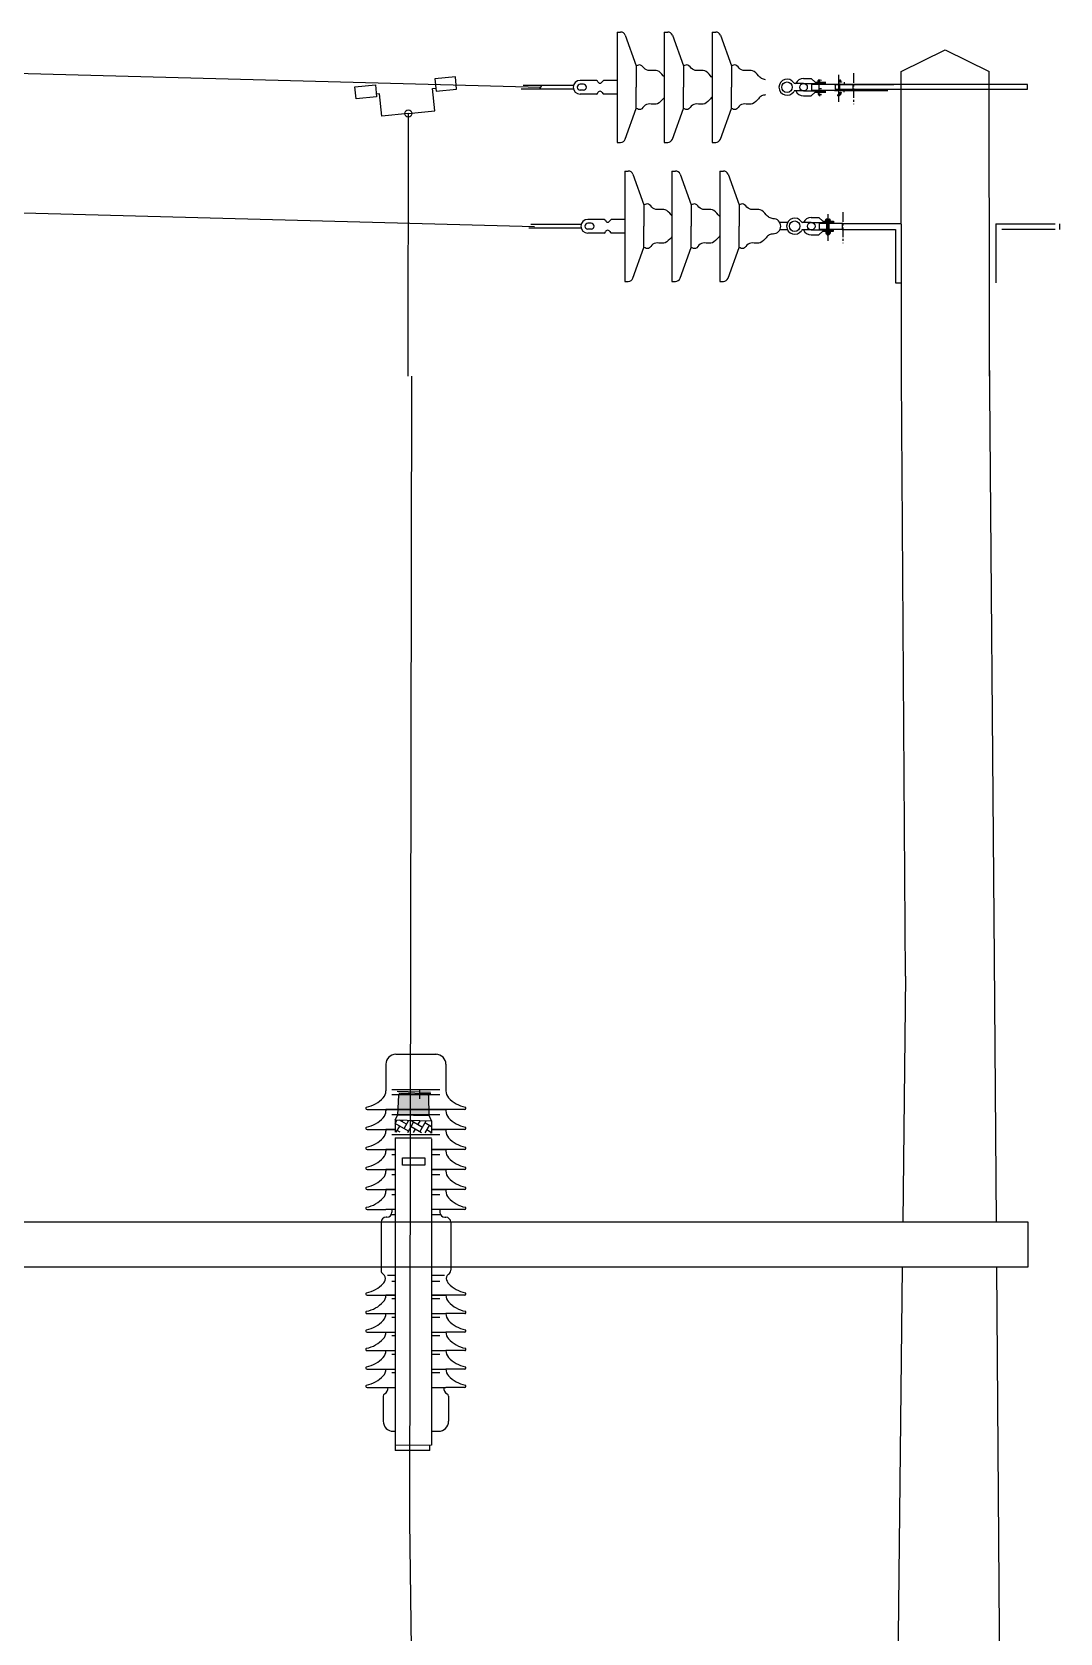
# Model space of a CAD drawing. Header units: inches. Extents: x -246336 to 136055, y -106871 to 69513.
# Drawn here: x -196922 to -195569, y -34711 to -32604 of the extents above; entities that cross this region are included whole.
import ezdxf

# ---------------------------------------------------------------- set-up
doc = ezdxf.new("R2010")
doc.units = ezdxf.units.IN
doc.header["$MEASUREMENT"] = 0
doc.linetypes.add('CENTER', pattern=[2, 1.25, -0.25, 0.25, -0.25])
for name, color, linetype in [('COT_MONG', 5, 'Continuous'), ('Layer1', 7, 'Continuous'), ('XA-TT1', 7, 'Continuous'), ('XA-TT2', 7, 'Continuous')]:
    doc.layers.add(name, color=color, linetype=linetype)

msp = doc.modelspace()

# ---------------------------------------------------------------- hatches: boundary and pattern name
msp.add_hatch(color=256).paths.add_polyline_path([(-196400.036, -34003.824, 0.40642035), (-196401.683, -34002.221, -0.00661731), (-196401.64, -34002.221), (-196416.946, -34001.816, -0.00520462), (-196419.695, -34001.743), (-196437.751, -34001.265, 0.42199259), (-196439.442, -34002.912, -0.01423966), (-196439.439, -34002.818), (-196440.902, -34028.49), (-196399.349, -34029.59)])
h = msp.add_hatch()
h.set_pattern_fill('AR-HBONE', color=256, scale=0.065894, angle=15, style=0)
h.set_pattern_definition([(60, (-228617.682, -46062.2274), (-2.4504929, 9.1453639), [20.084613, -6.694871]), (150, (-228614.3344, -46056.4295), (-2.4504929, 9.1453639), [20.084613, -6.694871])])
h.paths.add_polyline_path([(-196396.303, -34052.694), (-196396.303, -34036.614), (-196444.307, -34035.343), (-196444.307, -34051.423), (-196424.41, -34051.95)])

# ---------------------------------------------------------------- linework, layer by layer
for p, q in [((-196152.055, -32603.604), (-196152.055, -32748.951)), ((-196152.055, -32603.604), (-196147.537, -32603.604)), ((-196141.372, -32607.943), (-196126.915, -32648.276)), ((-196090.061, -32603.604), (-196090.061, -32748.951)), ((-196090.061, -32603.604), (-196085.543, -32603.604)), ((-196079.378, -32607.943), (-196064.921, -32648.276)), ((-196026.94, -32603.604), (-196026.94, -32748.951)), ((-196026.94, -32603.604), (-196022.421, -32603.604)), ((-196016.257, -32607.943), (-196001.8, -32648.276)), ((-196126.915, -32648.276), (-196126.915, -32676.277)), ((-196064.921, -32648.276), (-196064.921, -32676.277)), ((-196001.8, -32648.276), (-196001.8, -32676.277)), ((-196181.171, -32667.222), (-196200.788, -32667.222)), ((-196196.457, -32672.409), (-196200.788, -32672.409)), ((-196179.187, -32667.222), (-196181.171, -32667.222)), ((-196176.449, -32670.159), (-196177.336, -32669.273)), ((-196172.747, -32670.159), (-196171.86, -32669.273)), ((-196152.573, -32667.222), (-196170.009, -32667.222)), ((-196126.915, -32704.279), (-196126.915, -32676.277)), ((-196064.921, -32704.279), (-196064.921, -32676.277)), ((-196001.8, -32704.279), (-196001.8, -32676.277)), ((-195917.902, -32671.366), (-195919.143, -32671.366)), ((-195906.713, -32671.366), (-195917.902, -32671.366)), ((-195906.713, -32664.817), (-195896.57, -32664.817)), ((-195906.713, -32671.366), (-195877.266, -32671.366)), ((-195891.642, -32669.729), (-195896.57, -32664.817)), ((-195891.642, -32669.729), (-195877.266, -32669.729)), ((-195884.723, -32669.207), (-195888.363, -32669.207)), ((-195888.363, -32669.207), (-195888.363, -32669.729)), ((-195887.616, -32669.207), (-195887.616, -32667.305)), ((-195884.723, -32666.917), (-195886.903, -32666.917)), ((-195886.188, -32667.305), (-195886.188, -32669.207)), ((-195886.105, -32681.194), (-195886.105, -32671.366)), ((-195787.913, -32672.981), (-195865.876, -32672.981)), ((-195860.591, -32666.893), (-195858.411, -32666.893)), ((-195860.591, -32669.182), (-195856.95, -32669.182)), ((-195859.208, -32681.17), (-195859.208, -32671.342)), ((-195859.126, -32667.281), (-195859.126, -32669.182)), ((-195859.126, -32667.281), (-195859.126, -32669.182)), ((-195857.698, -32669.182), (-195857.698, -32667.281)), ((-195856.95, -32669.182), (-195856.95, -32669.704)), ((-195853.134, -32669.704), (-195853.134, -32671.342)), ((-195841.743, -32672.957), (-195841.743, -32680.753)), ((-196196.457, -32680.146), (-196200.788, -32680.146)), ((-196179.187, -32685.332), (-196200.788, -32685.332)), ((-196179.187, -32685.332), (-196181.171, -32685.332)), ((-196176.449, -32682.396), (-196177.336, -32683.282)), ((-196172.747, -32682.396), (-196171.86, -32683.282)), ((-196152.573, -32685.332), (-196170.009, -32685.332)), ((-195917.067, -32681.189), (-195919.143, -32681.189)), ((-195906.713, -32681.189), (-195917.902, -32681.189)), ((-195906.713, -32681.189), (-195877.266, -32681.189)), ((-195906.713, -32687.738), (-195896.57, -32687.738)), ((-195891.642, -32682.826), (-195896.57, -32687.738)), ((-195891.642, -32682.826), (-195877.266, -32682.826)), ((-195888.363, -32683.348), (-195888.363, -32682.826)), ((-195884.723, -32683.348), (-195888.363, -32683.348)), ((-195887.549, -32683.723), (-195887.549, -32685.625)), ((-195884.656, -32683.335), (-195886.836, -32683.335)), ((-195884.656, -32686.013), (-195886.836, -32686.013)), ((-195886.121, -32685.625), (-195886.121, -32683.723)), ((-195886.074, -32686.018), (-195886.074, -32687.35)), ((-195886.074, -32687.35), (-195884.723, -32687.35)), ((-195886.074, -32687.35), (-195885.65, -32687.713)), ((-195865.876, -32680.777), (-195795.709, -32680.777)), ((-195861.517, -32687.689), (-195860.591, -32687.689)), ((-195860.591, -32683.324), (-195856.95, -32683.324)), ((-195859.24, -32687.325), (-195860.591, -32687.325)), ((-195859.664, -32687.689), (-195860.591, -32687.689)), ((-195860.524, -32683.311), (-195858.344, -32683.311)), ((-195860.524, -32685.989), (-195858.344, -32685.989)), ((-195859.24, -32687.325), (-195859.664, -32687.689)), ((-195859.24, -32685.994), (-195859.24, -32687.325)), ((-195859.059, -32685.6), (-195859.059, -32683.699)), ((-195859.059, -32685.6), (-195859.059, -32683.699)), ((-195857.631, -32683.699), (-195857.631, -32685.6)), ((-195856.95, -32683.324), (-195856.95, -32682.802)), ((-195853.134, -32682.802), (-195853.134, -32681.165)), ((-196141.372, -32744.612), (-196126.915, -32704.279)), ((-196079.378, -32744.612), (-196064.921, -32704.279)), ((-196016.257, -32744.612), (-196001.8, -32704.279)), ((-196152.055, -32748.951), (-196147.537, -32748.951)), ((-196090.061, -32748.951), (-196085.543, -32748.951)), ((-196026.94, -32748.951), (-196022.421, -32748.951)), ((-196141.933, -32786.535), (-196141.933, -32931.883)), ((-196141.933, -32786.535), (-196137.415, -32786.535)), ((-196131.25, -32790.875), (-196116.793, -32831.208)), ((-196079.939, -32786.535), (-196079.939, -32931.883)), ((-196079.939, -32786.535), (-196075.421, -32786.535)), ((-196069.256, -32790.875), (-196054.799, -32831.208)), ((-196016.817, -32786.535), (-196016.817, -32931.883)), ((-196016.817, -32786.535), (-196012.299, -32786.535)), ((-196006.134, -32790.875), (-195991.677, -32831.208)), ((-196116.793, -32831.208), (-196116.793, -32859.209)), ((-196054.799, -32831.208), (-196054.799, -32859.209)), ((-195991.677, -32831.208), (-195991.677, -32859.209)), ((-195896.59, -32847.749), (-195886.447, -32847.749)), ((-195881.52, -32852.66), (-195886.447, -32847.749)), ((-196171.049, -32850.154), (-196190.666, -32850.154)), ((-196186.335, -32855.34), (-196190.666, -32855.34)), ((-196186.335, -32863.078), (-196190.666, -32863.078)), ((-196169.065, -32868.264), (-196190.666, -32868.264)), ((-196169.065, -32850.154), (-196171.049, -32850.154)), ((-196169.065, -32868.264), (-196171.049, -32868.264)), ((-196166.327, -32853.09), (-196167.214, -32852.205)), ((-196166.327, -32865.328), (-196167.214, -32866.214)), ((-196162.625, -32853.09), (-196161.738, -32852.205)), ((-196162.625, -32865.328), (-196161.738, -32866.214)), ((-196142.451, -32850.154), (-196159.887, -32850.154)), ((-196142.451, -32868.264), (-196159.887, -32868.264)), ((-196116.793, -32887.211), (-196116.793, -32859.209)), ((-196054.799, -32887.211), (-196054.799, -32859.209)), ((-195991.677, -32887.211), (-195991.677, -32859.209)), ((-195927.819, -32854.297), (-195938.146, -32854.297)), ((-195927.819, -32864.121), (-195938.146, -32864.121)), ((-195907.78, -32854.297), (-195909.02, -32854.297)), ((-195906.945, -32864.121), (-195909.02, -32864.121)), ((-195896.59, -32854.297), (-195907.78, -32854.297)), ((-195896.59, -32864.121), (-195907.78, -32864.121)), ((-195896.59, -32854.297), (-195867.144, -32854.297)), ((-195896.59, -32864.121), (-195867.144, -32864.121)), ((-195881.52, -32865.758), (-195886.447, -32870.67)), ((-195881.52, -32852.66), (-195867.144, -32852.66)), ((-195881.52, -32865.758), (-195867.144, -32865.758)), ((-195874.601, -32852.138), (-195878.241, -32852.138)), ((-195878.241, -32852.138), (-195878.241, -32852.66)), ((-195878.241, -32866.28), (-195878.241, -32865.758)), ((-195874.601, -32866.28), (-195878.241, -32866.28)), ((-195877.493, -32852.138), (-195877.493, -32850.237)), ((-195877.426, -32866.655), (-195877.426, -32868.556)), ((-195874.601, -32849.848), (-195876.78, -32849.848)), ((-195874.534, -32866.267), (-195876.713, -32866.267)), ((-195874.534, -32868.945), (-195876.713, -32868.945)), ((-195876.066, -32850.237), (-195876.066, -32852.138)), ((-195875.999, -32868.556), (-195875.999, -32866.655)), ((-195875.983, -32864.125), (-195875.983, -32854.297)), ((-195875.952, -32868.949), (-195875.952, -32870.281)), ((-195874.601, -32849.848), (-195872.421, -32849.848)), ((-195874.601, -32852.138), (-195870.96, -32852.138)), ((-195874.601, -32866.28), (-195870.96, -32866.28)), ((-195874.534, -32866.267), (-195872.354, -32866.267)), ((-195874.534, -32868.945), (-195872.354, -32868.945)), ((-195873.25, -32868.949), (-195873.25, -32870.281)), ((-195873.218, -32864.125), (-195873.218, -32854.297)), ((-195873.136, -32850.237), (-195873.136, -32852.138)), ((-195873.136, -32850.237), (-195873.136, -32852.138)), ((-195873.069, -32868.556), (-195873.069, -32866.655)), ((-195873.069, -32868.556), (-195873.069, -32866.655)), ((-195871.708, -32852.138), (-195871.708, -32850.237)), ((-195871.641, -32866.655), (-195871.641, -32868.556)), ((-195870.96, -32852.138), (-195870.96, -32852.66)), ((-195870.96, -32866.28), (-195870.96, -32865.758)), ((-195867.144, -32852.66), (-195867.144, -32854.297)), ((-195867.144, -32865.758), (-195867.144, -32864.121)), ((-195855.753, -32855.913), (-195855.753, -32863.709)), ((-195777.791, -32855.913), (-195855.753, -32855.913)), ((-195855.753, -32863.709), (-195785.587, -32863.709)), ((-195785.587, -32863.709), (-195785.587, -32933.875)), ((-195653.698, -32855.913), (-195575.735, -32855.913)), ((-195575.735, -32863.709), (-195645.901, -32863.709)), ((-196131.25, -32927.544), (-196116.793, -32887.211)), ((-196069.256, -32927.544), (-196054.799, -32887.211)), ((-196006.134, -32927.544), (-195991.677, -32887.211)), ((-195896.59, -32870.67), (-195886.447, -32870.67)), ((-195875.952, -32870.281), (-195874.601, -32870.281)), ((-195875.952, -32870.281), (-195875.527, -32870.644)), ((-195875.527, -32870.644), (-195874.601, -32870.644)), ((-195873.25, -32870.281), (-195874.601, -32870.281)), ((-195873.674, -32870.644), (-195874.601, -32870.644)), ((-195873.25, -32870.281), (-195873.674, -32870.644)), ((-196141.933, -32931.883), (-196137.415, -32931.883)), ((-196079.939, -32931.883), (-196075.421, -32931.883)), ((-196016.817, -32931.883), (-196012.299, -32931.883)), ((-196456.482, -33962.175), (-196456.482, -33995.226)), ((-196443.303, -33948.996), (-196390.588, -33948.996)), ((-196390.588, -33948.996), (-196389.89, -33949.015)), ((-196377.409, -33962.175), (-196377.409, -33995.226)), ((-196456.482, -33995.226), (-196456.482, -33997.258)), ((-196448.527, -33995.172), (-196385.364, -33995.172)), ((-196448.527, -34001.816), (-196385.364, -34001.816)), ((-196441.503, -33997.665), (-196397.798, -33998.822)), ((-196440.903, -34028.509), (-196439.439, -34002.818)), ((-196439.253, -33999.555), (-196397.299, -34000.666)), ((-196437.751, -34001.265), (-196401.64, -34002.221)), ((-196399.349, -34029.59), (-196400.036, -34003.824)), ((-196377.409, -33995.226), (-196377.409, -33997.258)), ((-196481.243, -34021.584), (-196456.482, -34021.584)), ((-196456.482, -34021.584), (-196377.409, -34021.584)), ((-196377.409, -34021.584), (-196456.482, -34021.584)), ((-196456.482, -34021.584), (-196456.482, -34023.616)), ((-196377.409, -34021.584), (-196377.409, -34023.616)), ((-196352.648, -34021.584), (-196377.409, -34021.584)), ((-196481.243, -34047.942), (-196456.482, -34047.942)), ((-196456.482, -34047.942), (-196456.482, -34049.974)), ((-196444.307, -34047.942), (-196456.482, -34047.942)), ((-196456.482, -34047.942), (-196444.307, -34047.942)), ((-196448.527, -34028.174), (-196385.364, -34028.174)), ((-196444.307, -34035.343), (-196440.894, -34028.49)), ((-196444.307, -34035.343), (-196396.303, -34036.614)), ((-196444.307, -34035.343), (-196444.307, -34051.423)), ((-196440.894, -34028.49), (-196399.349, -34029.59)), ((-196396.303, -34036.614), (-196399.349, -34029.59)), ((-196396.303, -34036.614), (-196396.303, -34052.694)), ((-196396.303, -34047.942), (-196377.409, -34047.942)), ((-196377.409, -34047.942), (-196396.303, -34047.942)), ((-196377.409, -34047.942), (-196377.409, -34049.974)), ((-196352.648, -34047.942), (-196377.409, -34047.942)), ((-196448.527, -34054.531), (-196385.364, -34054.531)), ((-196444.307, -34058.829), (-196444.307, -34470.594)), ((-196444.307, -34058.829), (-196396.303, -34058.829)), ((-196396.303, -34060.1), (-196396.303, -34427.552)), ((-196481.243, -34074.3), (-196456.482, -34074.3)), ((-196456.482, -34074.3), (-196456.482, -34076.332)), ((-196444.307, -34074.3), (-196456.482, -34074.3)), ((-196456.482, -34074.3), (-196444.307, -34074.3)), ((-196448.527, -34080.889), (-196444.307, -34080.889)), ((-196396.303, -34074.3), (-196377.409, -34074.3)), ((-196377.409, -34074.3), (-196396.303, -34074.3)), ((-196396.303, -34080.889), (-196385.364, -34080.889)), ((-196352.648, -34074.3), (-196377.409, -34074.3)), ((-196377.409, -34074.3), (-196377.409, -34076.332)), ((-196481.243, -34100.658), (-196456.482, -34100.658)), ((-196456.482, -34100.658), (-196456.482, -34102.689)), ((-196444.307, -34100.658), (-196456.482, -34100.658)), ((-196456.482, -34100.658), (-196444.307, -34100.658)), ((-196448.527, -34107.247), (-196444.307, -34107.247)), ((-196396.303, -34100.658), (-196377.409, -34100.658)), ((-196377.409, -34100.658), (-196396.303, -34100.658)), ((-196396.303, -34107.247), (-196385.364, -34107.247)), ((-196352.648, -34100.658), (-196377.409, -34100.658)), ((-196377.409, -34100.658), (-196377.409, -34102.689)), ((-196481.243, -34127.015), (-196456.482, -34127.015)), ((-196456.482, -34127.015), (-196456.482, -34129.047)), ((-196444.307, -34127.015), (-196456.482, -34127.015)), ((-196456.482, -34127.015), (-196444.307, -34127.015)), ((-196396.303, -34127.015), (-196377.409, -34127.015)), ((-196377.409, -34127.015), (-196396.303, -34127.015)), ((-196352.648, -34127.015), (-196377.409, -34127.015)), ((-196377.409, -34127.015), (-196377.409, -34129.047)), ((-196481.243, -34153.373), (-196456.482, -34153.373)), ((-196444.307, -34153.373), (-196456.482, -34153.373)), ((-196448.527, -34133.605), (-196444.307, -34133.605)), ((-196448.527, -34153.373), (-196448.527, -34156.857)), ((-196396.303, -34133.605), (-196385.364, -34133.605)), ((-196377.409, -34153.373), (-196396.303, -34153.373)), ((-196385.364, -34153.373), (-196385.364, -34156.857)), ((-196352.648, -34153.373), (-196377.409, -34153.373)), ((-196462.83, -34170.036), (-196462.83, -34233.042)), ((-196462.83, -34170.036), (-196462.83, -34233.042)), ((-196455.117, -34163.447), (-196456.241, -34163.447)), ((-196448.527, -34159.962), (-196444.307, -34159.962)), ((-196396.303, -34159.962), (-196385.364, -34159.962)), ((-196378.774, -34163.447), (-196377.65, -34163.447)), ((-196371.061, -34170.036), (-196371.061, -34233.042)), ((-196454.356, -34239.631), (-196444.307, -34239.631)), ((-196448.527, -34247.436), (-196444.307, -34247.436)), ((-196396.303, -34239.631), (-196379.535, -34239.631)), ((-196396.303, -34247.436), (-196385.364, -34247.436)), ((-196481.243, -34265.989), (-196456.482, -34265.989)), ((-196444.307, -34265.989), (-196456.482, -34265.989)), ((-196456.482, -34265.989), (-196444.307, -34265.989)), ((-196448.527, -34270.547), (-196444.307, -34270.547)), ((-196396.303, -34265.989), (-196377.409, -34265.989)), ((-196377.409, -34265.989), (-196396.303, -34265.989)), ((-196396.303, -34270.547), (-196385.364, -34270.547)), ((-196352.648, -34265.989), (-196377.409, -34265.989)), ((-196481.243, -34290.315), (-196456.482, -34290.315)), ((-196456.482, -34290.315), (-196444.307, -34290.315)), ((-196448.527, -34294.873), (-196444.307, -34294.873)), ((-196396.303, -34290.315), (-196377.409, -34290.315)), ((-196396.303, -34294.873), (-196385.364, -34294.873)), ((-196352.648, -34290.315), (-196377.409, -34290.315)), ((-196481.243, -34314.641), (-196456.482, -34314.641)), ((-196456.482, -34314.641), (-196444.307, -34314.641)), ((-196448.527, -34319.199), (-196444.307, -34319.199)), ((-196396.303, -34314.641), (-196377.409, -34314.641)), ((-196396.303, -34319.199), (-196385.364, -34319.199)), ((-196352.648, -34314.641), (-196377.409, -34314.641)), ((-196481.243, -34338.967), (-196456.482, -34338.967)), ((-196456.482, -34338.967), (-196444.307, -34338.967)), ((-196448.527, -34343.525), (-196444.307, -34343.525)), ((-196396.303, -34338.967), (-196377.409, -34338.967)), ((-196396.303, -34343.525), (-196385.364, -34343.525)), ((-196352.648, -34338.967), (-196377.409, -34338.967)), ((-196481.243, -34363.293), (-196456.482, -34363.293)), ((-196456.482, -34363.293), (-196444.307, -34363.293)), ((-196396.303, -34363.293), (-196377.409, -34363.293)), ((-196352.648, -34363.293), (-196377.409, -34363.293)), ((-196448.527, -34367.851), (-196444.307, -34367.851)), ((-196396.303, -34367.851), (-196385.364, -34367.851)), ((-196481.243, -34387.619), (-196456.482, -34387.619)), ((-196459.946, -34398.783), (-196459.946, -34431.997)), ((-196456.482, -34387.619), (-196444.307, -34387.619)), ((-196396.303, -34387.619), (-196377.409, -34387.619)), ((-196352.648, -34387.619), (-196377.409, -34387.619)), ((-196373.945, -34398.783), (-196373.945, -34431.997)), ((-196396.303, -34427.552), (-196396.303, -34463.528)), ((-196446.767, -34445.176), (-196444.307, -34445.176)), ((-196396.303, -34445.176), (-196387.124, -34445.176)), ((-196396.303, -34463.528), (-196444.307, -34463.83)), ((-196398.648, -34470.307), (-196444.307, -34470.594)), ((-196398.648, -34470.307), (-196398.69, -34463.543))]:
    msp.add_line(p, q)
at = {"color": 4, "linetype": 'CENTER', "ltscale": 10}
for p, q in [((-195841.085, -32657.92), (-195841.085, -32698.633)), ((-195855.095, -32840.876), (-195855.095, -32881.588))]:
    msp.add_line(p, q, dxfattribs=at)
at = {"color": 9}
for p, q in [((-196209.54, -32678.602), (-196278.237, -32678.602)), ((-196209.557, -32674.018), (-196275.816, -32674.018)), ((-196199.417, -32861.533), (-196268.115, -32861.533)), ((-196199.434, -32856.949), (-196265.693, -32856.949))]:
    msp.add_line(p, q, dxfattribs=at)
at = {"color": 4}
for p, q in [((-195883.341, -32678.37), (-195886.105, -32678.37)), ((-195861.517, -32681.165), (-195861.517, -32678.346)), ((-195860.597, -32660.162), (-195860.597, -32695.366)), ((-195859.664, -32681.165), (-195859.664, -32678.346)), ((-195861.517, -32687.689), (-195861.517, -32685.989)), ((-195859.664, -32687.689), (-195859.664, -32685.989)), ((-195874.607, -32843.118), (-195874.607, -32878.322)), ((-195873.218, -32861.301), (-195875.983, -32861.301)), ((-195875.527, -32864.121), (-195875.527, -32861.301)), ((-195875.527, -32870.644), (-195875.527, -32868.945)), ((-195873.674, -32864.121), (-195873.674, -32861.301)), ((-195873.674, -32870.644), (-195873.674, -32868.945))]:
    msp.add_line(p, q, dxfattribs=at)
for points in [[(-195865.218, -32672.524), (-195896.339, -32672.524), (-195896.339, -32679.951), (-195865.218, -32679.951)], [(-195855.095, -32855.456), (-195886.216, -32855.456), (-195886.216, -32862.883), (-195855.095, -32862.883)]]:
    msp.add_lwpolyline(points)
for centre, radius in [((-195928.542, -32676.277), 6.977), ((-195906.713, -32676.277), 4.912), ((-195918.42, -32859.209), 6.977), ((-195896.59, -32859.209), 4.912)]:
    msp.add_circle(centre, radius)
for centre, radius, start, end in [((-196147.537, -32610.153), 6.549, 19.719809, 90), ((-196085.543, -32610.153), 6.549, 19.719809, 90), ((-196022.421, -32610.153), 6.549, 19.719809, 90), ((-196200.788, -32676.277), 9.055, 90, 270), ((-196200.788, -32676.277), 3.869, 90, 270), ((-196196.457, -32676.277), 3.869, 270, 90), ((-196181.744, -32671.392), 4.891, 25.670584, 58.48042), ((-196174.598, -32668.305), 2.62, 225.033937, 314.966063), ((-196167.452, -32671.392), 4.891, 121.51958, 154.329416), ((-195928.542, -32676.277), 10.605, 33.69513, 326.30487), ((-195917.902, -32669.183), 2.183, 213.69513, 270), ((-195906.713, -32676.277), 11.46, 90, 154.623066), ((-195886.902, -32667.767), 0.85, 32.902195, 147.097805), ((-195884.723, -32669.874), 2.957, 60.302264, 119.697736), ((-195884.723, -32669.874), 2.957, 60.302264, 119.697736), ((-195858.412, -32667.743), 0.85, 32.902195, 147.097805), ((-196181.744, -32681.163), 4.891, 301.51958, 334.329416), ((-196174.598, -32684.25), 2.62, 45.033937, 134.966063), ((-196167.452, -32681.163), 4.891, 205.670584, 238.48042), ((-195917.902, -32683.372), 2.183, 90, 146.30487), ((-195906.713, -32676.277), 11.46, 205.376934, 270), ((-195886.835, -32684.185), 0.85, 32.902195, 147.097805), ((-195886.835, -32685.163), 0.85, 212.902195, 327.097805), ((-195884.656, -32686.292), 2.957, 60.302264, 119.697736), ((-195884.656, -32683.056), 2.957, 240.302264, 299.697736), ((-195884.656, -32683.056), 2.957, 240.302264, 299.697736), ((-195858.345, -32684.161), 0.85, 32.902195, 147.097805), ((-195858.345, -32685.139), 0.85, 212.902195, 327.097805), ((-196147.537, -32742.402), 6.549, 270, 340.280191), ((-196085.543, -32742.402), 6.549, 270, 340.280191), ((-196022.421, -32742.402), 6.549, 270, 340.280191), ((-196137.415, -32793.084), 6.549, 19.719809, 90), ((-196075.421, -32793.084), 6.549, 19.719809, 90), ((-196012.299, -32793.084), 6.549, 19.719809, 90), ((-195896.59, -32859.209), 11.46, 90, 154.623066), ((-196190.666, -32859.209), 9.055, 90, 270), ((-196190.666, -32859.209), 3.869, 90, 270), ((-196186.335, -32859.209), 3.869, 270, 90), ((-196171.622, -32854.323), 4.891, 25.670584, 58.48042), ((-196171.622, -32864.095), 4.891, 301.51958, 334.329416), ((-196164.476, -32851.237), 2.62, 225.033937, 314.966063), ((-196164.476, -32867.181), 2.62, 45.033937, 134.966063), ((-196157.33, -32854.323), 4.891, 121.51958, 154.329416), ((-196157.33, -32864.095), 4.891, 205.670584, 238.48042), ((-195946.798, -32859.209), 9.949, 270, 90), ((-195918.42, -32859.209), 10.605, 33.69513, 326.30487), ((-195907.78, -32852.114), 2.183, 213.69513, 270), ((-195907.78, -32866.304), 2.183, 90, 146.30487), ((-195896.59, -32859.209), 11.46, 205.376934, 270), ((-195876.779, -32850.699), 0.85, 32.902195, 147.097805), ((-195876.712, -32867.117), 0.85, 32.902195, 147.097805), ((-195876.712, -32868.094), 0.85, 212.902195, 327.097805), ((-195874.601, -32852.805), 2.957, 60.302264, 119.697736), ((-195874.601, -32852.805), 2.957, 60.302264, 119.697736), ((-195874.534, -32869.223), 2.957, 60.302264, 119.697736), ((-195874.534, -32865.988), 2.957, 240.302264, 299.697736), ((-195874.534, -32865.988), 2.957, 240.302264, 299.697736), ((-195872.422, -32850.699), 0.85, 32.902195, 147.097805), ((-195872.355, -32867.117), 0.85, 32.902195, 147.097805), ((-195872.355, -32868.094), 0.85, 212.902195, 327.097805), ((-196137.415, -32925.334), 6.549, 270, 340.280191), ((-196075.421, -32925.334), 6.549, 270, 340.280191), ((-196012.299, -32925.334), 6.549, 270, 340.280191), ((-196443.303, -33962.175), 13.179, 90, 180), ((-196390.588, -33962.175), 13.179, 0, 90), ((-196489.595, -33978.987), 40.22, 280.845948, 317.491336), ((-196469.661, -33997.258), 13.179, 317.491336, 0), ((-196437.794, -34002.912), 1.647, 88.483447, 176.737713), ((-196414.824, -33869.706), 132.127, 259.345146, 277.621747), ((-196401.683, -34003.868), 1.647, 1.528698, 88.483447), ((-196364.23, -33997.258), 13.179, 180, 222.508664), ((-196344.296, -33978.987), 40.22, 222.508664, 259.154052), ((-196481.243, -34019.937), 1.647, 118.413483, 270), ((-196469.661, -34023.616), 13.179, 317.491336, 0), ((-196364.23, -34023.616), 13.179, 180, 222.508664), ((-196352.648, -34019.937), 1.647, 270, 61.586517), ((-196481.243, -34046.295), 1.647, 118.413483, 270), ((-196489.595, -34005.344), 40.22, 280.845948, 317.491336), ((-196344.296, -34005.344), 40.22, 222.508664, 259.154052), ((-196352.648, -34046.295), 1.647, 270, 61.586517), ((-196489.595, -34031.702), 40.22, 280.845948, 317.491336), ((-196469.661, -34049.974), 13.179, 317.491336, 0), ((-196364.23, -34049.974), 13.179, 180, 222.508664), ((-196344.296, -34031.702), 40.22, 222.508664, 259.154052), ((-196481.243, -34072.652), 1.647, 118.413483, 270), ((-196489.595, -34058.06), 40.22, 280.845948, 317.491336), ((-196469.661, -34076.332), 13.179, 317.491336, 0), ((-196364.23, -34076.332), 13.179, 180, 222.508664), ((-196344.296, -34058.06), 40.22, 222.508664, 259.154052), ((-196352.648, -34072.652), 1.647, 270, 61.586517), ((-196481.243, -34099.01), 1.647, 118.413483, 270), ((-196489.595, -34084.418), 40.22, 280.845948, 317.491336), ((-196469.661, -34102.689), 13.179, 317.491336, 0), ((-196364.23, -34102.689), 13.179, 180, 222.508664), ((-196344.296, -34084.418), 40.22, 222.508664, 259.154052), ((-196352.648, -34099.01), 1.647, 270, 61.586517), ((-196481.243, -34125.368), 1.647, 118.413483, 270), ((-196469.661, -34129.047), 13.179, 317.491336, 0), ((-196364.23, -34129.047), 13.179, 180, 222.508664), ((-196352.648, -34125.368), 1.647, 270, 61.586517), ((-196481.243, -34151.726), 1.647, 118.413483, 270), ((-196489.595, -34110.775), 40.22, 280.845948, 317.491336), ((-196344.296, -34110.775), 40.22, 222.508664, 259.154052), ((-196352.648, -34151.726), 1.647, 270, 61.586517), ((-196456.241, -34170.036), 6.589, 90, 180), ((-196455.117, -34156.857), 6.589, 270, 0), ((-196378.774, -34156.857), 6.589, 180, 270), ((-196377.65, -34170.036), 6.589, 0, 90), ((-196456.241, -34233.042), 6.589, 180, 236.511822), ((-196463.513, -34244.033), 6.589, 338.920331, 56.511822), ((-196370.378, -34244.033), 6.589, 123.488178, 201.079669), ((-196377.65, -34233.042), 6.589, 303.488178, 0), ((-196489.595, -34223.392), 40.22, 280.845948, 317.491336), ((-196469.661, -34241.663), 13.179, 317.491336, 338.920331), ((-196364.23, -34241.663), 13.179, 201.079669, 222.508664), ((-196344.296, -34223.392), 40.22, 222.508664, 259.154052), ((-196481.243, -34264.342), 1.647, 118.413483, 270), ((-196489.595, -34247.718), 40.22, 280.845948, 317.491336), ((-196469.661, -34265.989), 13.179, 317.491336, 0), ((-196364.23, -34265.989), 13.179, 180, 222.508664), ((-196344.296, -34247.718), 40.22, 222.508664, 259.154052), ((-196352.648, -34264.342), 1.647, 270, 61.586517), ((-196481.243, -34288.668), 1.647, 118.413483, 270), ((-196489.595, -34272.044), 40.22, 280.845948, 317.491336), ((-196469.661, -34290.315), 13.179, 317.491336, 0), ((-196364.23, -34290.315), 13.179, 180, 222.508664), ((-196344.296, -34272.044), 40.22, 222.508664, 259.154052), ((-196352.648, -34288.668), 1.647, 270, 61.586517), ((-196481.243, -34312.994), 1.647, 118.413483, 270), ((-196469.661, -34314.641), 13.179, 317.491336, 0), ((-196364.23, -34314.641), 13.179, 180, 222.508664), ((-196352.648, -34312.994), 1.647, 270, 61.586517), ((-196481.243, -34337.32), 1.647, 118.413483, 270), ((-196489.595, -34296.37), 40.22, 280.845948, 317.491336), ((-196469.661, -34338.967), 13.179, 317.491336, 0), ((-196364.23, -34338.967), 13.179, 180, 222.508664), ((-196344.296, -34296.37), 40.22, 222.508664, 259.154052), ((-196352.648, -34337.32), 1.647, 270, 61.586517), ((-196481.243, -34361.646), 1.647, 118.413483, 270), ((-196489.595, -34320.696), 40.22, 280.845948, 317.491336), ((-196469.661, -34363.293), 13.179, 317.491336, 0), ((-196364.23, -34363.293), 13.179, 180, 222.508664), ((-196344.296, -34320.696), 40.22, 222.508664, 259.154052), ((-196352.648, -34361.646), 1.647, 270, 61.586517), ((-196481.243, -34385.972), 1.647, 118.413483, 270), ((-196489.595, -34345.022), 40.22, 280.845948, 317.491336), ((-196344.296, -34345.022), 40.22, 222.508664, 259.154052), ((-196352.648, -34385.972), 1.647, 270, 61.586517), ((-196456.651, -34398.783), 3.295, 117.07248, 180), ((-196462.025, -34388.27), 8.512, 297.07248, 4.38189), ((-196371.866, -34388.27), 8.512, 175.61811, 242.92752), ((-196377.24, -34398.783), 3.295, 0, 62.92752), ((-196446.767, -34431.997), 13.179, 180, 270), ((-196387.124, -34431.997), 13.179, 270, 0)]:
    msp.add_arc(centre, radius, start, end)
for points, knots in [([(-196090.061, -32662.524), (-196090.487, -32662.105), (-196093.271, -32659.147), (-196099.524, -32651.015), (-196114.223, -32657.411), (-196119.95, -32645.41), (-196124.867, -32647.433), (-196126.915, -32648.276)], [20.75435435, 20.75435435, 20.75435435, 20.75435435, 24.77903641, 47.76922816, 85.13929208, 103.99328155, 117.45923483, 117.45923483, 117.45923483, 117.45923483]), ([(-196026.94, -32663.547), (-196027.776, -32662.856), (-196030.94, -32659.584), (-196037.529, -32651.015), (-196052.229, -32657.411), (-196057.956, -32645.41), (-196062.873, -32647.433), (-196064.921, -32648.276)], [17.29277673, 17.29277673, 17.29277673, 17.29277673, 24.77903641, 47.76922816, 85.13929208, 103.99328155, 117.45923483, 117.45923483, 117.45923483, 117.45923483]), ([(-195956.921, -32666.329), (-195958.679, -32665.965), (-195962.295, -32665.219), (-195967.309, -32660.247), (-195974.408, -32651.015), (-195989.108, -32657.411), (-195994.835, -32645.41), (-195999.751, -32647.433), (-196001.8, -32648.276)], [0, 0, 0, 0, 0.079701967, 0.163913326, 0.315993444, 0.563196417, 0.687915557, 0.776992838, 0.776992838, 0.776992838, 0.776992838]), ([(-196090.061, -32690.031), (-196090.487, -32690.449), (-196093.271, -32693.408), (-196099.524, -32701.539), (-196114.223, -32695.144), (-196119.95, -32707.145), (-196124.867, -32705.122), (-196126.915, -32704.279)], [20.75435435, 20.75435435, 20.75435435, 20.75435435, 24.77903641, 47.76922816, 85.13929208, 103.99328155, 117.45923483, 117.45923483, 117.45923483, 117.45923483]), ([(-196026.94, -32689.008), (-196027.776, -32689.699), (-196030.94, -32692.97), (-196037.529, -32701.539), (-196052.229, -32695.144), (-196057.956, -32707.145), (-196062.873, -32705.122), (-196064.921, -32704.279)], [17.29277673, 17.29277673, 17.29277673, 17.29277673, 24.77903641, 47.76922816, 85.13929208, 103.99328155, 117.45923483, 117.45923483, 117.45923483, 117.45923483]), ([(-195956.921, -32686.226), (-195958.679, -32686.589), (-195962.295, -32687.336), (-195967.309, -32692.308), (-195974.408, -32701.539), (-195989.108, -32695.144), (-195994.835, -32707.145), (-195999.751, -32705.122), (-196001.8, -32704.279)], [0, 0, 0, 0, 0.079701967, 0.163913326, 0.315993444, 0.563196417, 0.687915557, 0.776992838, 0.776992838, 0.776992838, 0.776992838]), ([(-196079.939, -32845.456), (-196080.364, -32845.037), (-196083.148, -32842.079), (-196089.401, -32833.947), (-196104.101, -32840.343), (-196109.828, -32828.342), (-196114.745, -32830.365), (-196116.793, -32831.208)], [20.75435435, 20.75435435, 20.75435435, 20.75435435, 24.77903641, 47.76922816, 85.13929208, 103.99328155, 117.45923483, 117.45923483, 117.45923483, 117.45923483]), ([(-196016.817, -32846.478), (-196017.654, -32845.788), (-196020.818, -32842.516), (-196027.407, -32833.947), (-196042.107, -32840.343), (-196047.834, -32828.342), (-196052.75, -32830.365), (-196054.799, -32831.208)], [17.29277673, 17.29277673, 17.29277673, 17.29277673, 24.77903641, 47.76922816, 85.13929208, 103.99328155, 117.45923483, 117.45923483, 117.45923483, 117.45923483]), ([(-195946.798, -32849.26), (-195948.557, -32848.897), (-195952.173, -32848.15), (-195957.187, -32843.178), (-195964.285, -32833.947), (-195978.985, -32840.343), (-195984.712, -32828.342), (-195989.629, -32830.365), (-195991.677, -32831.208)], [0, 0, 0, 0, 0.079701967, 0.163913326, 0.315993444, 0.563196417, 0.687915557, 0.776992838, 0.776992838, 0.776992838, 0.776992838]), ([(-196079.939, -32872.963), (-196080.364, -32873.381), (-196083.148, -32876.339), (-196089.401, -32884.471), (-196104.101, -32878.075), (-196109.828, -32890.076), (-196114.745, -32888.053), (-196116.793, -32887.211)], [20.75435435, 20.75435435, 20.75435435, 20.75435435, 24.77903641, 47.76922816, 85.13929208, 103.99328155, 117.45923483, 117.45923483, 117.45923483, 117.45923483]), ([(-196016.817, -32871.94), (-196017.654, -32872.631), (-196020.818, -32875.902), (-196027.407, -32884.471), (-196042.107, -32878.075), (-196047.834, -32890.076), (-196052.75, -32888.053), (-196054.799, -32887.211)], [17.29277673, 17.29277673, 17.29277673, 17.29277673, 24.77903641, 47.76922816, 85.13929208, 103.99328155, 117.45923483, 117.45923483, 117.45923483, 117.45923483]), ([(-195946.798, -32869.158), (-195948.557, -32869.521), (-195952.173, -32870.268), (-195957.187, -32875.24), (-195964.285, -32884.471), (-195978.985, -32878.075), (-195984.712, -32890.076), (-195989.629, -32888.053), (-195991.677, -32887.211)], [0, 0, 0, 0, 0.079701967, 0.163913326, 0.315993444, 0.563196417, 0.687915557, 0.776992838, 0.776992838, 0.776992838, 0.776992838])]:
    msp.add_open_spline(points, degree=3, knots=knots)
at = {"layer": 'COT_MONG', "color": 7}
for p, q in [((-195778.146, -32655.403), (-195720.43, -32626.951)), ((-195720.43, -32626.951), (-195662.56, -32655.479))]:
    msp.add_line(p, q, dxfattribs=at)
at = {"layer": 'Layer1'}
msp.add_lwpolyline([(-196434.534, -34085.193), (-196405.017, -34085.193), (-196405.017, -34094.746), (-196434.534, -34094.746)], close=True, dxfattribs=at)
at = {"layer": 'XA-TT1'}
for p, q in [((-195777.717, -33056.423), (-195778.146, -32655.403)), ((-196251.683, -32673.993), (-196254.105, -32678.578)), ((-195569.263, -32863.709), (-195569.263, -32855.913)), ((-195785.587, -32933.875), (-195777.791, -32933.875)), ((-195772.753, -33846.066), (-195777.717, -33056.423))]:
    msp.add_line(p, q, dxfattribs=at)
at = {"layer": 'XA-TT1', "color": 6, "flags": 128}
for points in [[(-198308.698, -32621.364), (-196252.894, -32676.285)], [(-198197.75, -32807.667), (-196261.087, -32859.644)]]:
    msp.add_lwpolyline(points, dxfattribs=at)
at = {"layer": 'XA-TT1', "color": 7, "flags": 128}
for points in [[(-195661.989, -32987.781), (-195662.56, -32655.479)], [(-195661.928, -33056.423), (-195661.989, -32987.781)], [(-195655.4, -33823.164), (-195661.958, -33022.102)], [(-195652.835, -34169.313), (-195655.4, -33823.164)], [(-195772.753, -33846.066), (-195776.255, -34169.313)], [(-198228.668, -34169.313), (-195611.588, -34169.313), (-195611.588, -34229.373), (-198228.268, -34229.373)], [(-195776.905, -34229.373), (-195791.799, -35604.272)], [(-195642.203, -35604.254), (-195652.39, -34229.373)]]:
    msp.add_lwpolyline(points, dxfattribs=at)
at = {"layer": 'XA-TT1', "flags": 128}
for points in [[(-196470.287, -32672.906), (-196468.694, -32689.023), (-196495.574, -32691.681), (-196497.168, -32675.564)], [(-196391.836, -32665.149), (-196390.242, -32681.266), (-196363.362, -32678.608), (-196364.956, -32662.491)]]:
    msp.add_lwpolyline(points, close=True, dxfattribs=at)
at = {"layer": 'XA-TT1', "color": 2, "flags": 128}
for points in [[(-196426.925, -32710.866), (-196392.072, -32707.42), (-196394.968, -32678.13), (-196390.595, -32677.698)], [(-196426.925, -32710.866), (-196461.777, -32714.312), (-196464.673, -32685.023), (-196469.046, -32685.455)], [(-196426.925, -32710.866), (-196427.462, -33056.423)], [(-196422.969, -33056.423), (-196425.313, -34563.454)], [(-196412.063, -33995.172), (-196412.133, -34007.481)], [(-196425.313, -34563.454), (-196411.323, -35634.514)]]:
    msp.add_lwpolyline(points, dxfattribs=at)
at = {"layer": 'XA-TT1'}
msp.add_lwpolyline([(-195612.073, -32672.524), (-195865.218, -32672.524), (-195865.218, -32678.985), (-195612.073, -32678.985)], close=True, dxfattribs=at)
msp.add_circle((-196426.925, -32710.866), 4.752, dxfattribs=at)
at = {"layer": 'XA-TT2'}
for points in [[(-195653.698, -32855.913), (-195653.698, -32933.542)], [(-195777.686, -33030.868), (-195777.686, -32953.239)]]:
    msp.add_lwpolyline(points, dxfattribs=at)

doc.saveas('drawing.dxf')
